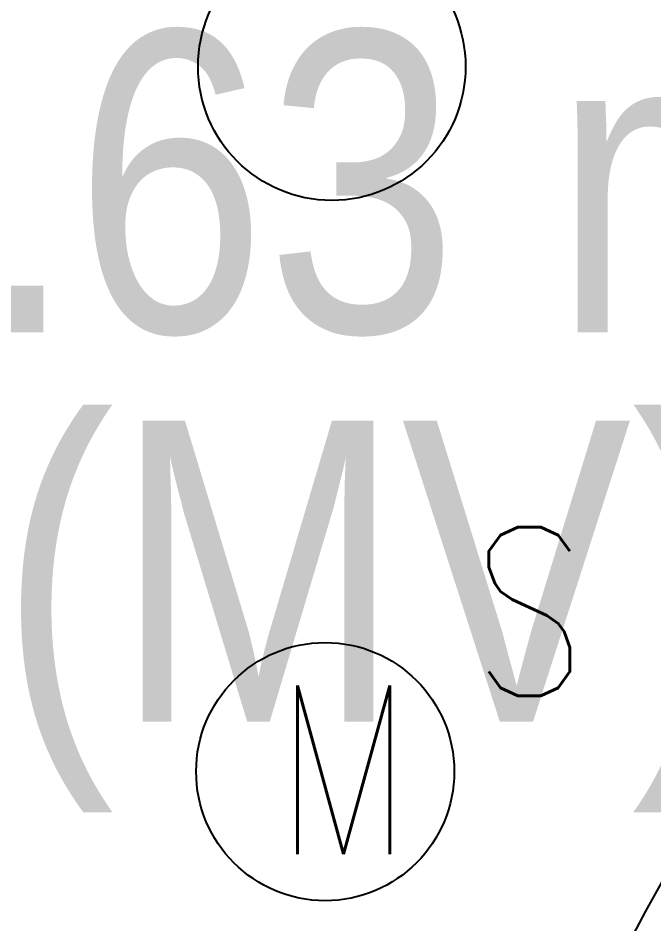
# Model space of a CAD drawing. Header units: millimetres. Extents: x -92759 to 184353, y -15225 to 86714.
# Drawn here: x -70195 to -69720, y 62125 to 62803 of the extents above; entities that cross this region are included whole.
import ezdxf

# ---------------------------------------------------------------- set-up
doc = ezdxf.new("R2010")
doc.units = ezdxf.units.MM
doc.linetypes.add('HIDDEN', pattern=[0.375, 0.25, -0.125])
for name, color, linetype in [('0-1', 9, 'Continuous'), ('A-_DOOR----_E', 8, 'Continuous'), ('A-_ROOMNAME_A', 8, 'Continuous'), ('E-_LITG _ CKT -DB', 1, 'HIDDEN'), ('E-legend', 1, 'Continuous')]:
    doc.layers.add(name, color=color, linetype=linetype)
doc.styles.add('Arial Narrow_2', font='ARIALN.TTF', dxfattribs={"height": 225})
doc.styles.add('Simplex', font='simplex_.ttf', dxfattribs={"width": 0.7, "height": 450})
doc.styles.add('T3', font='simplex.shx', dxfattribs={"width": 0.7, "height": 300})

# ---------------------------------------------------------------- blocks, each defined once
blk = doc.blocks.new('IDA - F - Single - Swing - FL - Bottom - 1100L X 2200H -TD-06-10179040-BLK8_RHH_1ST STOREY PLAN')
at = {"layer": 'A-_DOOR----_E'}
blk.add_arc((518, 75), 1036, 90, 180, dxfattribs=at)
blk.add_arc((518, 75), 1036, 90, 180, dxfattribs=at)
blk = doc.blocks.new('A$Cb2bf8f38')
at = {"layer": 'A-_DOOR----_E'}
blk.add_blockref('IDA - F - Single - Swing - FL - Bottom - 1100L X 2200H -TD-06-10179040-BLK8_RHH_1ST STOREY PLAN', (-26400, 29025), dxfattribs=at)
at = {"layer": 'A-_ROOMNAME_A', "char_height": 225, "attachment_point": 1, "style": 'Arial Narrow_2'}
for s, insert, width in [('5.63 m²', (-27434.92, 30251.42), 1082.2781), ('(MV)', (-27275.92, 29960.39), 697.4681)]:
    blk.add_mtext(s, dxfattribs=dict(at, insert=insert, width=width))
blk = doc.blocks.new('A$Cccd3aec5')
at = {"layer": 'E-legend', "lineweight": 25}
blk.add_circle((791.78, 170.28), 100, dxfattribs=at)
at = {"layer": 'E-legend', "lineweight": 25, "style": 'Simplex', "width": 0.7}
blk.add_text('L4A', height=250, dxfattribs=at).set_placement((341.03, 366.01))
blk = doc.blocks.new('Motion Sensor (S)')
at = {"layer": 'E-legend', "lineweight": 25}
blk.add_circle((-440375.5, 366574.2), 160.8, dxfattribs=at)
at = {"layer": 'E-legend', "lineweight": 13, "style": 'T3', "width": 0.8}
blk.add_text('S', height=210.1, dxfattribs=at).set_placement((-440193, 366668.7))
at = {"layer": 'E-legend', "lineweight": 25, "style": 'T3', "width": 0.8}
blk.add_text('M', height=210.1, dxfattribs=at).set_placement((-440439, 366471.4))
blk = doc.blocks.new('EL_B8_L1_R4')
at = {"color": 0, "linetype": 'ByBlock', "lineweight": 0, "xscale": 0.6, "yscale": 0.6, "zscale": 0.6}
blk.add_blockref('Motion Sensor (S)', (247985.71, -230804.81), dxfattribs=at)
at = {"layer": 'E-_LITG _ CKT -DB', "ltscale": 0.5}
blk.add_blockref('A$Cccd3aec5', (-17026.41, -10503.62), dxfattribs=at)

msp = doc.modelspace()

# ---------------------------------------------------------------- block references
at = {"layer": '0-1'}
msp.add_blockref('A$Cb2bf8f38', (-42933.02, 32541.24), dxfattribs=at)

# ---------------------------------------------------------------- next in the draw order: block references
at = {"color": 0}
msp.add_blockref('EL_B8_L1_R4', (-53725.95, 73099.58), dxfattribs=at)

doc.saveas('drawing.dxf')
